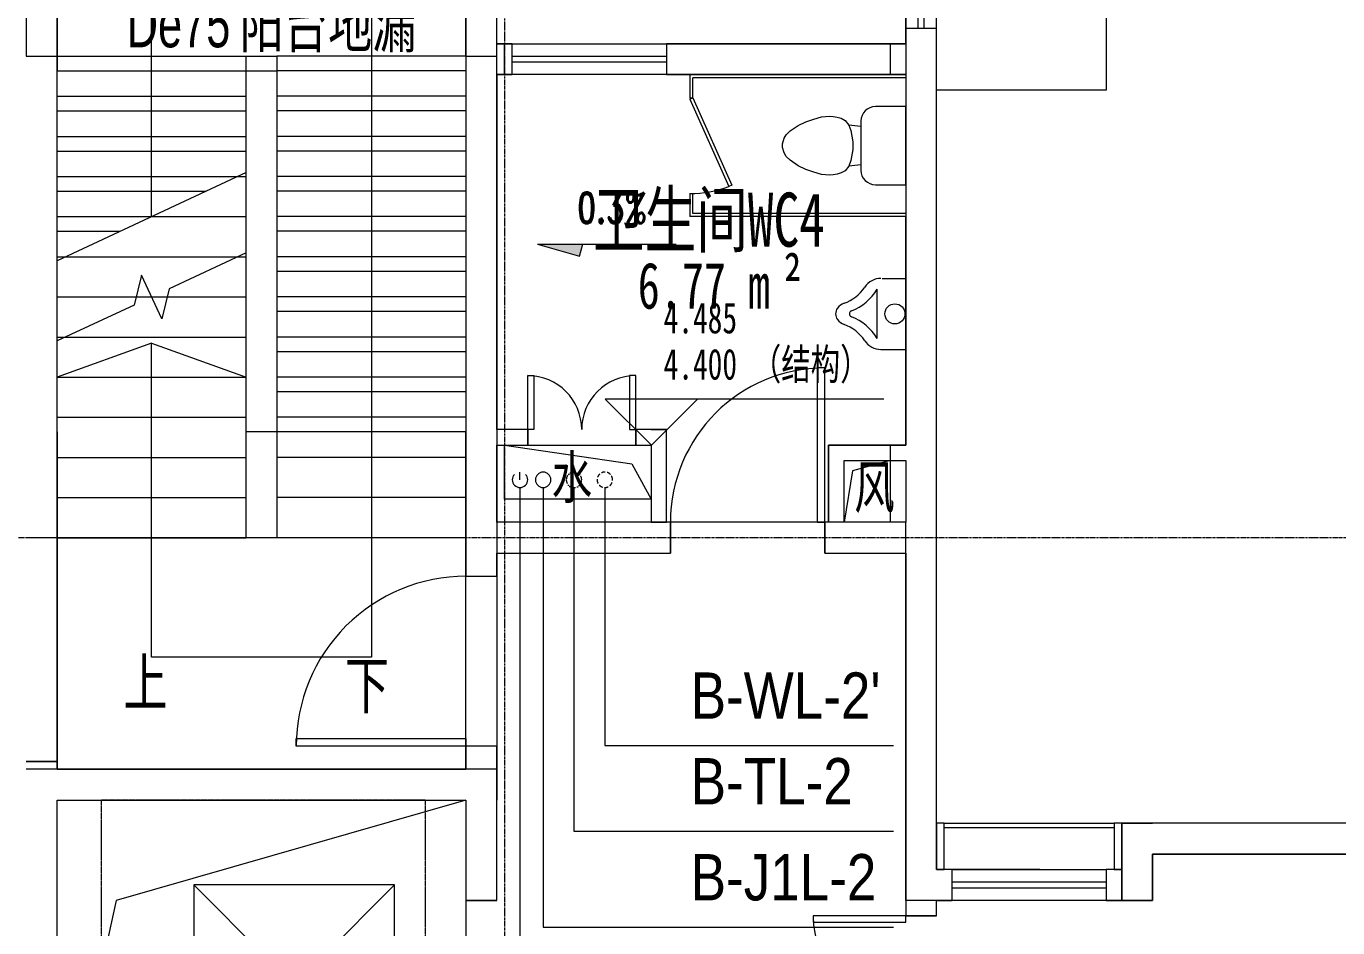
# Model space of a CAD drawing. Header units: millimetres. Extents: x 147592 to 201688, y -27981 to 8299.
# Drawn here: x 170900 to 179400, y -7177 to -1336 of the extents above; entities that cross this region are included whole.
import ezdxf

# ---------------------------------------------------------------- set-up
doc = ezdxf.new("R2010")
doc.units = ezdxf.units.MM
for name, pattern in [('TJ Dash', [1.6, 1, -0.6]), ('双点划线_2', [63.5, 25.4, -12.7, 0, -12.7, 0, -12.7]), ('架空线', [3.97, 2.38, -1.59]), ('架空线_2_', [3.97, 2.38, -1.59]), ('轴网线', [22.24, 12.7, -3.18, 3.18, -3.18]), ('长划线_2', [38.1, 25.4, -12.7])]:
    doc.linetypes.add(name, pattern=pattern)
for name, color, linetype, lineweight in [('A-____-NOTE-TEXT', 7, 'Continuous', 5), ('A-AREA-____-IDEN', 7, 'Continuous', 5), ('A-DETL-____-OTLN', 7, 'Continuous', 5), ('A-DETL-GENF-OTLN', 7, 'Continuous', 5), ('A-GLAZ-CWMG-MCUT', 7, 'Continuous', 13), ('A-GLAZ-CWMG-OTLN', 7, 'Continuous', 5), ('A-WALL-____-MCUT', 7, 'Continuous', 13), ('A-WALL-____-OTLN', 7, 'Continuous', 13), ('G-____-____-DIMS', 7, 'Continuous', 5), ('G-____-____-TEXT', 7, 'Continuous', 5), ('I-WALL-____-OTLN', 7, 'Continuous', 13), ('P-PIPE-____-IDEN', 7, 'Continuous', 5), ('P-PIPE-____-OTLN', 7, 'Continuous', 35), ('P-SANR-FIXT-OTLN', 7, 'Continuous', 5), ('Q-SPCQ-____-OTLN', 7, 'Continuous', 5), ('S-COLS-____-MCUT', 7, 'Continuous', 5), ('S-GRID-____-OTLN', 7, 'Continuous', 5), ('S-STRS-____-IDEN', 7, 'Continuous', 5), ('S-STRS-____-MBND', 7, 'Continuous', 5), ('S-STRS-____-OTLN', 7, 'Continuous', 5)]:
    doc.layers.add(name, color=color, linetype=linetype, lineweight=lineweight)
for name, color, linetype, lineweight, true_color in [('A-DOOR-____-MCUT', 7, 'Continuous', 13, 0x00007f), ('A-FLOR-____-OTLN', 7, 'Continuous', 13, 0x007f00), ('A-GLAZ-____-OTLN', 7, 'Continuous', 13, 0x00007f)]:
    doc.layers.add(name, color=color, linetype=linetype, lineweight=lineweight, true_color=true_color)
doc.styles.add('RomanD', font='romand__.ttf', dxfattribs={"width": 0.7, "height": 200})
doc.styles.add('TJ_FangSong', font='', dxfattribs={"width": 0.7, "height": 300})
doc.styles.add('TJ_FangSong_Narrow_1', font='', dxfattribs={"height": 300})
doc.styles.add('仿宋', font='', dxfattribs={"width": 0.7, "height": 300})
doc.styles.add('仿宋_2', font='', dxfattribs={"width": 0.7, "height": 200})
doc.styles.add('仿宋_3', font='', dxfattribs={"width": 0.7, "height": 275})
doc.styles.add('黑体', font='', dxfattribs={"width": 0.7, "height": 300})
doc.styles.add('黑体_1', font='', dxfattribs={"width": 0.7, "height": 350})
doc.styles.get('TJ_FangSong').set_extended_font_data('TJ_FangSong')
doc.styles.get('TJ_FangSong_Narrow_1').set_extended_font_data('TJ_FangSong_Narrow')
doc.styles.get('仿宋').set_extended_font_data('FangSong')
doc.styles.get('仿宋_2').set_extended_font_data('FangSong')
doc.styles.get('仿宋_3').set_extended_font_data('FangSong')
doc.styles.get('黑体').set_extended_font_data('SimHei')
doc.styles.get('黑体_1').set_extended_font_data('SimHei')

# ---------------------------------------------------------------- blocks, each defined once
blk = doc.blocks.new('TJ单扇平开门 - FMB1222b-2064251-二层给排水_消防平面图')
at = {"layer": 'A-DOOR-____-MCUT', "color": 251, "lineweight": 5, "true_color": 0x515151}
for p, q in [((500, -100), (550, -100)), ((500, -1200), (500, -100)), ((550, -100), (550, -1200)), ((550, -1200), (500, -1200))]:
    blk.add_line(p, q, dxfattribs=at)
at = {"layer": 'A-DOOR-____-MCUT', "color": 173, "lineweight": 5, "true_color": 0x5151be}
blk.add_arc((550, -100), 1100, 180, 270, dxfattribs=at)
blk = doc.blocks.new('TJ单扇平开门 - M1023-1831567-二层给排水_消防平面图')
at = {"layer": 'A-DOOR-____-MCUT', "color": 251, "lineweight": 5, "true_color": 0x515151}
for p, q in [((500, 1100), (450, 1100)), ((450, 1100), (450, 100)), ((500, 100), (500, 1100)), ((450, 100), (500, 100))]:
    blk.add_line(p, q, dxfattribs=at)
at = {"layer": 'A-DOOR-____-MCUT', "color": 173, "lineweight": 5, "true_color": 0x5151be}
blk.add_arc((500, 100), 1000, 90, 180, dxfattribs=at)
blk = doc.blocks.new('左右推拉窗 - C1015-1399711-二层给排水_消防平面图')
at = {"layer": 'A-GLAZ-____-OTLN', "color": 251, "lineweight": 5, "true_color": 0x515151}
for p, q in [((-490.5, -166.9), (-490.5, 33.1)), ((-490.5, 33.1), (509.5, 33.1)), ((509.5, 33.1), (509.5, -166.9)), ((-490.5, -46.9), (509.5, -46.9)), ((509.5, -86.9), (-490.5, -86.9)), ((509.5, -166.9), (-490.5, -166.9))]:
    blk.add_line(p, q, dxfattribs=at)
blk = doc.blocks.new('TJ小便器-壁挂式 - 标准-1416623-二层给排水_消防平面图')
at = {"layer": 'A-DETL-GENF-OTLN', "color": 251, "true_color": 0x515151}
for p, q in [((176446.8, -2970), (176600, -2970)), ((176600, -3430), (176600, -2970)), ((176415, -3360), (176415, -3040)), ((176438.8, -3430), (176600, -3430))]:
    blk.add_line(p, q, dxfattribs=at)
blk.add_circle((176530, -3200), 65, dxfattribs=at)
for centre, radius, start, end in [((176438.8, -3095), 125, 90, 146.6103), ((176110.4, -2878.5), 268.3, 289.49398, 326.6103), ((176124.5, -2866.2), 338.5, 291.39172, 329.10651), ((176230, -3216.3), 90, 109.49398, 143.93433), ((176207.6, -3200), 62.3, 143.93433, 216.06567), ((176255.3, -3200), 20, 111.39172, 248.60828), ((176124.5, -3533.8), 338.5, 30.89349, 68.60828), ((176230, -3183.7), 90, 216.06567, 250.50602), ((176110.4, -3521.5), 268.3, 33.3897, 70.50602), ((176438.8, -3305), 125, 213.3897, 270)]:
    blk.add_arc(centre, radius, start, end, dxfattribs=at)
blk = doc.blocks.new('TJ双扇平开门 - FMC0723-2632190-二层给排水_消防平面图')
at = {"layer": 'A-DOOR-____-MCUT', "color": 251, "lineweight": 5, "true_color": 0x515151}
for p, q in [((-310, -50), (-350, -50)), ((-350, -50), (-350, -400)), ((-310, -400), (-310, -50)), ((310, -50), (350, -50)), ((310, -400), (310, -50)), ((350, -50), (350, -400)), ((-350, -400), (-310, -400)), ((350, -400), (310, -400))]:
    blk.add_line(p, q, dxfattribs=at)
at = {"layer": 'A-DOOR-____-MCUT', "color": 173, "lineweight": 5, "true_color": 0x5151be}
for centre, start, end in [((-350, -50), 270, 360), ((350, -50), 180, 270)]:
    blk.add_arc(centre, 350, start, end, dxfattribs=at)
blk = doc.blocks.new('TJ客梯 - 1300_1300 TYP2-2462550-二层给排水_消防平面图')
at = {"layer": 'Q-SPCQ-____-OTLN', "color": 13, "linetype": 'TJ Dash', "true_color": 0xff5151}
for p, q in [((1200, 1050), (-1200, 1050)), ((-1200, 1050), (-1200, -1050)), ((1200, 1050), (-1200, 1050)), ((1200, -1050), (1200, 1050)), ((1200, -1050), (-1200, -1050)), ((1200, -1050), (-1200, -1050))]:
    blk.add_line(p, q, dxfattribs=at)
at = {"layer": 'Q-SPCQ-____-OTLN', "color": 131, "true_color": 0x51ffff}
for p, q in [((250, 830), (-250, 830)), ((-250, 830), (-250, 670)), ((250, 670), (250, 830)), ((-250, 670), (250, 670)), ((-650, -850), (650, 450)), ((650, -850), (-650, 450)), ((650, 450), (-650, 450)), ((-650, 450), (-650, -850)), ((650, -850), (650, 450)), ((-650, -850), (650, -850))]:
    blk.add_line(p, q, dxfattribs=at)
blk = doc.blocks.new('单个座便器隔间 - 单个座便器隔间-1855308-二层给排水_消防平面图')
at = {"layer": 'P-SANR-FIXT-OTLN', "color": 251, "true_color": 0x515151}
for p, q in [((703.4, 0), (196.6, 0)), ((-10, 0), (-10, -1400)), ((10, 0), (10, -1380)), ((196.6, 0), (196.6, -196.2)), ((703.4, -196.2), (703.4, 0)), ((890, 0), (890, -1380)), ((910, 0), (910, -1400)), ((291.3, -290.9), (608.8, -290.9)), ((326.5, -290.9), (317.7, -367.7)), ((573.5, -290.9), (582.3, -367.7)), ((266.2, -443.9), (273, -418.5)), ((273, -418.5), (287.4, -393.1)), ((287.4, -393.1), (317.7, -367.7)), ((317.7, -367.7), (352.6, -355)), ((352.6, -355), (424.6, -342.3)), ((424.6, -342.3), (475.4, -342.3)), ((475.4, -342.3), (547.4, -355)), ((547.4, -355), (582.3, -367.7)), ((582.3, -367.7), (612.6, -393.1)), ((612.6, -393.1), (627, -418.5)), ((627, -418.5), (633.8, -443.9)), ((259.5, -494.7), (261.7, -469.4)), ((263.9, -545.3), (259.5, -494.7)), ((261.7, -469.4), (266.2, -443.9)), ((633.8, -443.9), (638.3, -469.4)), ((640.5, -494.7), (636.1, -545.3)), ((638.3, -469.4), (640.5, -494.7)), ((277.6, -596.3), (263.9, -545.3)), ((636.1, -545.3), (622.4, -596.3)), ((296.1, -647.1), (277.6, -596.3)), ((319.8, -697.9), (296.1, -647.1)), ((603.9, -647.1), (580.2, -697.9)), ((622.4, -596.3), (603.9, -647.1)), ((355, -748.7), (319.8, -697.9)), ((380.4, -774.1), (355, -748.7)), ((545, -748.7), (519.6, -774.1)), ((580.2, -697.9), (545, -748.7)), ((402.4, -786.8), (380.4, -774.1)), ((437.3, -799.5), (402.4, -786.8)), ((462.7, -799.5), (437.3, -799.5)), ((497.6, -786.8), (462.7, -799.5)), ((519.6, -774.1), (497.6, -786.8)), ((140, -1380), (706.4, -1127.8)), ((148.1, -1398.3), (714.5, -1146.1)), ((706.4, -1127.8), (714.5, -1146.1)), ((-10, -1400), (140, -1400)), ((140, -1380), (10, -1380)), ((148.1, -1398.3), (140, -1380)), ((140, -1400), (140, -1380)), ((890, -1380), (760, -1380)), ((760, -1400), (760, -1380)), ((760, -1400), (910, -1400))]:
    blk.add_line(p, q, dxfattribs=at)
for centre, radius, start, end in [((291.3, -196.2), 94.6, 180, 270), ((608.8, -196.2), 94.6, 270, 0), ((88.8, -1389.2), 671.3, 359.07521, 21.22957)]:
    blk.add_arc(centre, radius, start, end, dxfattribs=at)
blk = doc.blocks.new('矩形竖梃 - 50_300mm 长方形-V199-二层给排水_消防平面图')
at = {"layer": 'A-GLAZ-CWMG-MCUT', "color": 251, "lineweight": 5, "true_color": 0x515151}
for p, q in [((-50, 0), (0, 0)), ((-50, -300), (-50, 0)), ((0, 0), (0, -300)), ((0, -300), (-50, -300))]:
    blk.add_line(p, q, dxfattribs=at)
blk = doc.blocks.new('矩形竖梃 - 50_300mm 长方形-V200-二层给排水_消防平面图')
at = {"layer": 'A-GLAZ-CWMG-MCUT', "color": 251, "lineweight": 5, "true_color": 0x515151}
for p, q in [((0, 0), (-50, 0)), ((-50, 0), (-50, -300)), ((0, -300), (0, 0)), ((-50, -300), (0, -300))]:
    blk.add_line(p, q, dxfattribs=at)
blk = doc.blocks.new('矩形竖梃 - 30mm 正方形-V203-二层给排水_消防平面图')
at = {"layer": 'A-GLAZ-CWMG-OTLN', "color": 251, "true_color": 0x515151}
for p, q in [((176850, -6500), (177950, -6500)), ((177950, -6530), (176850, -6530))]:
    blk.add_line(p, q, dxfattribs=at)
blk = doc.blocks.new('百叶窗-单层单列_角度可变_ - BYC0825-2215836-二层给排水_消防平面图')
at = {"layer": 'A-GLAZ-____-OTLN', "color": 251, "lineweight": 5, "true_color": 0x515151}
for p, q in [((375, 0), (-375, 0)), ((-375, 0), (-375, -200)), ((-375, -80), (375, -80)), ((375, -200), (375, 0)), ((-375, -120), (375, -120)), ((-375, -200), (375, -200))]:
    blk.add_line(p, q, dxfattribs=at)
blk = doc.blocks.new('TJ双扇平开门 - M1222-1543866-二层给排水_消防平面图')
at = {"layer": 'A-DOOR-____-MCUT', "color": 251, "lineweight": 5, "true_color": 0x515151}
for p, q in [((-600, 100), (-600, 700)), ((-600, 700), (-560, 700)), ((-560, 700), (-560, 100)), ((600, 700), (560, 700)), ((560, 700), (560, 100)), ((600, 100), (600, 700)), ((-560, 100), (-600, 100)), ((560, 100), (600, 100))]:
    blk.add_line(p, q, dxfattribs=at)
at = {"layer": 'A-DOOR-____-MCUT', "color": 173, "lineweight": 5, "true_color": 0x5151be}
for centre, start, end in [((-600, 100), 0, 90), ((600, 100), 90, 180)]:
    blk.add_arc(centre, 600, start, end, dxfattribs=at)
blk = doc.blocks.new('高程点 - 相对高程点-103621-二层给排水_消防平面图')
at = {"layer": 'G-____-____-DIMS', "color": 173, "true_color": 0x5151ff}
for p, q in [((15.062, 2.987), (-2.987, 2.987)), ((0, 0), (-2.987, 2.987)), ((0, 0), (2.987, 2.987))]:
    blk.add_line(p, q, dxfattribs=at)
blk = doc.blocks.new('TJ符号_排水箭头_小 - 排水箭头 小-2094122-二层给排水_消防平面图')
at = {"layer": 'A-____-NOTE-TEXT', "true_color": 0x888888}
blk.add_hatch(color=252, dxfattribs=at).paths.add_polyline_path([(2.73, -0.78), (0, 0), (2.953, 0)], flags=0)
at = {"layer": 'A-____-NOTE-TEXT', "color": 173, "true_color": 0x5151ff}
for p, q in [((0, 0), (2.73, -0.78)), ((0, 0), (9, 0)), ((2.73, -0.78), (2.953, 0))]:
    blk.add_line(p, q, dxfattribs=at)
blk = doc.blocks.new('YXQH_AR_B9-20_rvt-1-二层给排水_消防平面图')
at = {"color": 251, "lineweight": 5, "true_color": 0x515151}
for p, q in [((174000, -4050), (174824, -4172.6)), ((176500, -4150), (176255, -4217.6)), ((174824, -4172.6), (174950, -4400)), ((176255, -4217.6), (176200, -4550)), ((173750, -6350), (171483.2, -7000)), ((171483.2, -7000), (171100, -8750))]:
    blk.add_line(p, q, dxfattribs=at)
at = {"layer": 'A-DETL-____-OTLN', "color": 173, "true_color": 0x5151ff}
for p, q in [((177900, 1450), (177900, -1750)), ((177900, -1750), (176800, -1750))]:
    blk.add_line(p, q, dxfattribs=at)
at = {"layer": 'A-FLOR-____-OTLN', "color": 8, "lineweight": 5, "true_color": 0x7f7f7f}
for p, q in [((176600, -1350), (176600, -1281.4)), ((176600, -1450), (176600, -1350)), ((173950, -1450), (174050, -1450)), ((175050, -1450), (176600, -1450)), ((174050, -1650), (173950, -1650)), ((173950, -1650), (173950, -3950)), ((175200, -1650), (175050, -1650)), ((176600, -1650), (175200, -1650)), ((176600, -4050), (176600, -2570)), ((173950, -3950), (173950, -4050)), ((173950, -4050), (173950, -4550)), ((174000, -4400), (174000, -4050)), ((174000, -4050), (174150, -4050)), ((174150, -4050), (174850, -4050)), ((174850, -4050), (174950, -4050)), ((174950, -4050), (174950, -4400)), ((176100, -4550), (176100, -4050)), ((176100, -4050), (176600, -4050)), ((174950, -4400), (174000, -4400)), ((174950, -4550), (173950, -4550)), ((173950, -4550), (173950, -4750)), ((175050, -4550), (174950, -4550)), ((175075, -4550), (175050, -4550)), ((176025, -4550), (175075, -4550)), ((176100, -4550), (176025, -4550)), ((176200, -4550), (176100, -4550)), ((176600, -4550), (176200, -4550)), ((176600, -4750), (176600, -4550)), ((173950, -4750), (173950, -4900)), ((176600, -7000), (176600, -4750)), ((173950, -4900), (173950, -6000)), ((173950, -6000), (173950, -6150)), ((171100, -6150), (170900, -6150)), ((173750, -6150), (171100, -6150)), ((173950, -6150), (173750, -6150)), ((171100, -8750), (171100, -6350)), ((171100, -6350), (173750, -6350)), ((173750, -6350), (173750, -7000)), ((182550, -6699.9), (178200, -6699.9)), ((178200, -6699.9), (178200, -7000)), ((173750, -7000), (173750, -8100)), ((176800, -7000), (176600, -7000)), ((176900, -7000), (176800, -7000)), ((178000, -7000), (177900, -7000)), ((178200, -7000), (178000, -7000))]:
    blk.add_line(p, q, dxfattribs=at)
at = {"layer": 'A-WALL-____-MCUT', "color": 251, "lineweight": 5, "true_color": 0x515151}
for p, q in [((171100, -6150), (171100, 50)), ((173750, 50), (173750, -4900)), ((173950, -1450), (173950, 50)), ((176600, -1350), (176600, -1450)), ((176800, -6800), (176800, -1350)), ((174050, -1450), (173950, -1450)), ((176600, -1450), (175050, -1450)), ((173950, -3950), (173950, -1650)), ((173950, -1650), (174050, -1650)), ((175050, -1650), (176600, -1650)), ((176600, -1650), (176600, -4050)), ((174150, -3950), (173950, -3950)), ((173950, -3950), (173950, -4050)), ((174150, -4050), (174150, -3950)), ((174950, -3950), (174850, -3950)), ((174850, -3950), (174850, -4050)), ((175050, -3950), (174950, -3950)), ((175050, -4550), (175050, -3950)), ((173950, -4550), (173950, -4050)), ((173950, -4050), (174150, -4050)), ((174850, -4050), (174950, -4050)), ((174950, -4050), (174950, -4550)), ((176600, -4050), (176100, -4050)), ((176100, -4050), (176100, -4150)), ((176100, -4150), (176100, -4550)), ((176200, -4150), (176600, -4150)), ((176200, -4550), (176200, -4150)), ((176600, -4150), (176600, -4550)), ((174950, -4550), (173950, -4550)), ((174950, -4550), (175050, -4550)), ((175075, -4550), (175050, -4550)), ((175075, -4750), (175075, -4550)), ((176100, -4550), (176075, -4550)), ((176075, -4550), (176075, -4750)), ((176600, -4550), (176200, -4550)), ((173950, -4900), (173950, -4750)), ((173950, -4750), (175075, -4750)), ((176075, -4750), (176600, -4750)), ((176600, -4750), (176600, -6800)), ((173750, -4900), (173950, -4900)), ((173950, -6000), (173750, -6000)), ((173750, -6000), (173750, -6150)), ((173950, -6150), (173950, -6000)), ((173750, -6150), (171100, -6150)), ((173950, -6350), (173950, -6150)), ((171100, -6350), (173750, -6350)), ((171100, -8750), (171100, -6350)), ((173750, -6350), (173750, -7000)), ((173950, -7000), (173950, -6350)), ((178200, -6499.9), (178000, -6499.9)), ((178000, -6499.9), (178000, -6800)), ((178200, -6499.9), (178000, -6499.9)), ((178000, -6499.9), (178000, -6800)), ((182750, -6499.9), (178200, -6499.9)), ((178200, -6699.9), (182750, -6699.9)), ((178200, -7000), (178200, -6699.9)), ((178200, -7000), (178200, -6699.9)), ((176600, -6800), (176600, -7000)), ((176900, -6800), (176800, -6800)), ((178000, -6800), (177900, -6800)), ((178000, -7000), (178000, -6800)), ((178000, -6800), (178000, -7000)), ((173750, -7000), (173950, -7000)), ((176600, -7000), (176600, -7100)), ((176800, -7000), (176900, -7000)), ((176800, -7100), (176800, -7000)), ((177900, -7000), (178000, -7000)), ((178000, -7000), (178200, -7000)), ((178000, -7000), (178200, -7000)), ((176600, -7100), (176800, -7100))]:
    blk.add_line(p, q, dxfattribs=at)
at = {"layer": 'A-WALL-____-OTLN', "color": 251, "lineweight": 5, "true_color": 0x515151}
for p, q in [((176600, -1281.4), (176600, -1350)), ((176600, -1350), (176600, -1450)), ((176800, -6500), (176800, -1350)), ((173750, -1530), (173750, -4900)), ((173950, -1650), (173950, -1530)), ((175050, -1450), (175050, -1650)), ((176600, -1450), (176600, -1650)), ((173950, -3950), (173950, -1650)), ((176600, -2570), (176600, -4050)), ((173950, -4550), (173950, -4050)), ((176600, -4050), (176100, -4050)), ((176100, -4150), (176100, -4050)), ((176100, -4150), (176100, -4550)), ((176200, -4150), (176600, -4150)), ((176200, -4550), (176200, -4150)), ((176600, -4150), (176600, -4550)), ((174950, -4550), (173950, -4550)), ((175075, -4550), (175050, -4550)), ((175075, -4550), (175075, -4750)), ((176100, -4550), (176075, -4550)), ((176075, -4750), (176075, -4550)), ((176600, -4550), (176200, -4550)), ((173950, -4900), (173950, -4750)), ((173950, -4750), (175075, -4750)), ((176075, -4750), (176600, -4750)), ((176600, -4750), (176600, -6800)), ((173750, -4900), (173950, -4900)), ((173950, -6000), (173750, -6000)), ((173750, -6000), (173750, -6150)), ((173950, -6150), (173950, -6000)), ((173750, -6150), (171100, -6150)), ((173950, -6150), (173950, -6350)), ((171100, -6350), (173750, -6350)), ((173750, -6350), (173750, -7000)), ((173950, -7000), (173950, -6350)), ((176800, -6800), (176800, -6500)), ((178000, -6499.9), (178200, -6499.9)), ((178000, -6499.9), (178200, -6499.9)), ((178000, -6500), (178000, -6800)), ((178000, -6500), (178000, -6800)), ((182750, -6499.9), (178200, -6499.9)), ((178200, -6699.9), (182550, -6699.9)), ((176600, -7000), (176600, -6800)), ((176850, -6800), (176800, -6800)), ((176900, -6800), (176850, -6800)), ((177468.7, -6800), (176900, -6800)), ((177950, -6800), (177900, -6800)), ((178000, -6800), (177950, -6800)), ((173950, -7000), (173750, -7000)), ((176600, -7000), (176600, -7100)), ((176800, -7000), (176900, -7000)), ((176800, -7100), (176800, -7000)), ((177900, -7000), (178000, -7000)), ((178200, -7000), (178000, -7000)), ((178200, -7000), (178000, -7000)), ((176800, -7100), (176600, -7100))]:
    blk.add_line(p, q, dxfattribs=at)
at = {"layer": 'I-WALL-____-OTLN', "color": 251, "lineweight": 5, "true_color": 0x515151}
for p, q in [((174150, -3950), (173950, -3950)), ((174150, -3950), (174150, -4050)), ((174850, -4050), (174850, -3950)), ((174950, -3950), (174850, -3950)), ((174950, -3950), (175050, -3950)), ((175050, -4550), (175050, -3950)), ((173950, -4050), (174150, -4050)), ((174850, -4050), (174950, -4050)), ((174950, -4050), (174950, -4550))]:
    blk.add_line(p, q, dxfattribs=at)
at = {"layer": 'S-GRID-____-OTLN', "color": 173, "linetype": '轴网线', "true_color": 0x5151ff}
for p, q in [((174000, 7499.5), (174000, -27181.2)), ((199020.5, -4650), (148525.8, -4650))]:
    blk.add_line(p, q, dxfattribs=at)
at = {"layer": 'S-STRS-____-MBND', "color": 251, "linetype": '架空线', "true_color": 0x515151}
for p, q in [((171100, 50), (171100, -1530)), ((171100, 45), (171100, -1530)), ((173750, -1530), (173750, 50)), ((173750, -1530), (173750, 45)), ((171100, -1530), (172325, -1530)), ((171100, -4650), (171100, -1530)), ((171100, -2830), (171100, -1530)), ((172325, -1530), (172525, -1530)), ((172325, -1530), (172525, -1530)), ((172325, -4650), (172325, -1530)), ((172325, -2804.4), (172325, -1530)), ((173750, -1530), (172525, -1530)), ((173750, -1530), (172525, -1530)), ((172525, -1530), (172525, -4650)), ((172525, -1530), (172525, -4650)), ((173750, -1530), (172525, -1530)), ((173750, -1530), (172525, -1530)), ((173750, -1530), (173750, -4650)), ((173750, -1530), (173750, -4650)), ((171100, -1790), (172325, -1790)), ((171100, -1790), (172325, -1790)), ((171100, -1790), (172325, -1790)), ((171100, -1790), (172325, -1790)), ((173750, -1790), (172525, -1790)), ((173750, -1790), (172525, -1790)), ((173750, -1790), (172525, -1790)), ((173750, -1790), (172525, -1790)), ((171100, -2050), (172325, -2050)), ((171100, -2050), (172325, -2050)), ((171100, -2050), (172325, -2050)), ((171100, -2050), (172325, -2050)), ((173750, -2050), (172525, -2050)), ((173750, -2050), (172525, -2050)), ((173750, -2050), (172525, -2050)), ((173750, -2050), (172525, -2050)), ((171100, -2310), (172325, -2310)), ((171100, -2310), (172325, -2310)), ((171100, -2310), (172325, -2310)), ((171100, -2310), (172325, -2310)), ((173750, -2310), (172525, -2310)), ((173750, -2310), (172525, -2310)), ((173750, -2310), (172525, -2310)), ((173750, -2310), (172525, -2310)), ((171100, -2570), (172325, -2570)), ((171100, -2570), (172325, -2570)), ((171100, -2570), (172325, -2570)), ((171100, -2570), (172325, -2570)), ((173750, -2570), (172525, -2570)), ((173750, -2570), (172525, -2570)), ((173750, -2570), (172525, -2570)), ((173750, -2570), (172525, -2570)), ((171100, -3375.6), (171100, -2830)), ((171100, -2830), (172325, -2830)), ((171100, -2830), (172270.1, -2830)), ((171100, -2830), (172325, -2830)), ((171100, -2830), (172270.1, -2830)), ((173750, -2830), (172525, -2830)), ((173750, -2830), (172525, -2830)), ((173750, -2830), (172525, -2830)), ((173750, -2830), (172525, -2830)), ((171100, -3090), (172325, -3090)), ((171100, -3090), (171612.1, -3090)), ((171100, -3090), (172325, -3090)), ((171100, -3090), (171612.1, -3090)), ((171712.5, -3090), (171813, -3090)), ((171712.5, -3090), (171813, -3090)), ((173750, -3090), (172525, -3090)), ((173750, -3090), (172525, -3090)), ((173750, -3090), (172525, -3090)), ((173750, -3090), (172525, -3090)), ((171100, -3350), (172325, -3350)), ((171100, -3350), (171154.9, -3350)), ((171100, -3350), (172325, -3350)), ((171100, -3350), (171154.9, -3350)), ((173750, -3350), (172525, -3350)), ((173750, -3350), (172525, -3350)), ((173750, -3350), (172525, -3350)), ((173750, -3350), (172525, -3350)), ((171100, -3610), (172325, -3610)), ((171100, -3610), (172325, -3610)), ((173750, -3610), (172525, -3610)), ((173750, -3610), (172525, -3610)), ((173750, -3610), (172525, -3610)), ((173750, -3610), (172525, -3610)), ((171100, -3870), (172325, -3870)), ((171100, -3870), (172325, -3870)), ((173750, -3870), (172525, -3870)), ((173750, -3870), (172525, -3870)), ((173750, -3870), (172525, -3870)), ((173750, -3870), (172525, -3870)), ((171100, -4130), (172325, -4130)), ((171100, -4130), (172325, -4130)), ((173750, -4130), (172525, -4130)), ((173750, -4130), (172525, -4130)), ((173750, -4130), (172525, -4130)), ((173750, -4130), (172525, -4130)), ((171100, -4390), (172325, -4390)), ((171100, -4390), (172325, -4390)), ((173750, -4390), (172525, -4390)), ((173750, -4390), (172525, -4390)), ((173750, -4390), (172525, -4390)), ((173750, -4390), (172525, -4390)), ((172325, -4650), (171100, -4650)), ((171100, -4650), (171100, -6150)), ((171100, -4650), (171100, -6150)), ((171100, -4650), (172325, -4650)), ((171100, -4650), (172325, -4650)), ((172525, -4650), (172325, -4650)), ((172525, -4650), (172325, -4650)), ((173750, -4650), (172525, -4650)), ((173750, -4650), (172525, -4650)), ((173750, -6150), (173750, -4650)), ((173750, -6150), (173750, -4650)), ((171100, -6150), (173750, -6150)), ((171100, -6150), (173750, -6150))]:
    blk.add_line(p, q, dxfattribs=at)
at = {"layer": 'S-STRS-____-MBND', "color": 251, "true_color": 0x515151}
for p, q in [((172325, -2804.4), (171825.8, -3037.2)), ((171646.5, -2948.4), (171599.2, -3142.8)), ((171778.5, -3231.6), (171646.5, -2948.4)), ((171825.8, -3037.2), (171778.5, -3231.6)), ((171599.2, -3142.8), (171100, -3375.6))]:
    blk.add_line(p, q, dxfattribs=at)
at = {"layer": 'S-STRS-____-OTLN', "color": 173, "true_color": 0x5151ff}
for p, q in [((171712.5, -1625), (171712.5, -787.5)), ((173137.5, -787.5), (173137.5, -1625)), ((171712.5, -1885), (171712.5, -1625)), ((173137.5, -1625), (173137.5, -1885)), ((171712.5, -2145), (171712.5, -1885)), ((173137.5, -1885), (173137.5, -2145)), ((171712.5, -2405), (171712.5, -2145)), ((173137.5, -2145), (173137.5, -2405)), ((171712.5, -2570), (171712.5, -2405)), ((173137.5, -2405), (173137.5, -2665)), ((173137.5, -2665), (173137.5, -2925)), ((173137.5, -2925), (173137.5, -3185)), ((173137.5, -3185), (173137.5, -3445)), ((171712.5, -3390), (171100, -3610)), ((171712.5, -3610), (171712.5, -3390)), ((171712.5, -3390), (172325, -3610)), ((173137.5, -3445), (173137.5, -3705)), ((171712.5, -3870), (171712.5, -3610)), ((173137.5, -3705), (173137.5, -3965)), ((171712.5, -4130), (171712.5, -3870)), ((173137.5, -3965), (173137.5, -5425)), ((171712.5, -4390), (171712.5, -4130)), ((171712.5, -4650), (171712.5, -4390)), ((171712.5, -5425), (171712.5, -4650)), ((173137.5, -5425), (171712.5, -5425))]:
    blk.add_line(p, q, dxfattribs=at)
at = {"layer": 'S-STRS-____-OTLN', "color": 251, "true_color": 0x515151}
for p, q in [((171100, -1530), (171100, -1625)), ((171100, -1625), (172325, -1625)), ((171100, -1885), (171100, -1625)), ((172325, -1625), (172525, -1625)), ((172325, -1885), (172325, -1625)), ((173750, -1625), (172525, -1625)), ((172525, -1625), (172525, -1885)), ((171100, -2145), (171100, -1885)), ((171100, -1885), (172325, -1885)), ((172325, -2145), (172325, -1885)), ((172525, -1885), (172525, -2145)), ((173750, -1885), (172525, -1885)), ((171100, -2405), (171100, -2145)), ((171100, -2145), (172325, -2145)), ((172325, -2284.4), (172325, -2145)), ((172525, -2145), (172525, -2405)), ((173750, -2145), (172525, -2145)), ((171100, -2665), (171100, -2405)), ((171100, -2405), (172066.4, -2405)), ((172525, -2405), (172525, -2665)), ((173750, -2405), (172525, -2405)), ((171100, -2855.6), (171100, -2665)), ((171100, -2665), (171508.8, -2665)), ((172525, -2665), (172525, -2925)), ((173750, -2665), (172525, -2665)), ((172325, -2830), (172325, -2804.4)), ((171100, -2925), (171100, -2855.6)), ((172270.1, -2830), (172325, -2830)), ((172325, -3090), (172325, -2830)), ((171100, -3185), (171100, -2925)), ((172525, -2925), (172525, -3185)), ((173750, -2925), (172525, -2925)), ((171612.1, -3090), (171712.5, -3090)), ((171813, -3090), (172325, -3090)), ((172325, -3350), (172325, -3090)), ((171100, -3375.6), (171100, -3185)), ((172525, -3185), (172525, -3445)), ((173750, -3185), (172525, -3185)), ((171100, -3610), (171100, -3375.6)), ((171100, -3445), (171100, -3375.6)), ((171154.9, -3350), (172325, -3350)), ((172325, -3610), (172325, -3350)), ((171100, -3705), (171100, -3445)), ((172525, -3445), (172525, -3705)), ((173750, -3445), (172525, -3445)), ((171100, -3870), (171100, -3610)), ((171100, -3610), (172325, -3610)), ((172325, -3870), (172325, -3610)), ((171100, -3965), (171100, -3705)), ((172525, -3705), (172525, -3965)), ((173750, -3705), (172525, -3705)), ((173750, -3705), (173750, -3965)), ((171100, -4130), (171100, -3870)), ((171100, -3870), (172325, -3870)), ((172325, -4130), (172325, -3870)), ((171100, -3965), (171100, -4650)), ((172525, -3965), (172325, -3965)), ((172525, -3965), (172525, -4650)), ((173750, -3965), (172525, -3965)), ((173750, -4900), (173750, -3965)), ((171100, -4390), (171100, -4130)), ((171100, -4130), (172325, -4130)), ((172325, -4390), (172325, -4130)), ((171100, -4650), (171100, -4390)), ((171100, -4390), (172325, -4390)), ((172325, -4650), (172325, -4390)), ((171100, -4650), (172325, -4650)), ((171100, -4650), (171100, -6150)), ((172525, -4650), (172325, -4650)), ((173750, -5950), (173750, -4900)), ((173750, -6150), (173750, -6000)), ((171100, -6150), (173750, -6150))]:
    blk.add_line(p, q, dxfattribs=at)
at = {"layer": 'S-STRS-____-OTLN', "color": 251, "linetype": '架空线', "true_color": 0x515151}
for p, q in [((173750, -1625), (172525, -1625)), ((171100, -1885), (172325, -1885)), ((173750, -1885), (172525, -1885)), ((171100, -2145), (172325, -2145)), ((173750, -2145), (172525, -2145)), ((171100, -2405), (172066.4, -2405)), ((173750, -2405), (172525, -2405)), ((171100, -2665), (171508.8, -2665)), ((173750, -2665), (172525, -2665)), ((172270.1, -2830), (172325, -2830)), ((173750, -2925), (172525, -2925)), ((171612.1, -3090), (171712.5, -3090)), ((171813, -3090), (172325, -3090)), ((173750, -3185), (172525, -3185)), ((171154.9, -3350), (172325, -3350)), ((173750, -3445), (172525, -3445)), ((171100, -3610), (172325, -3610)), ((173750, -3705), (172525, -3705)), ((171100, -3870), (172325, -3870)), ((171100, -4130), (172325, -4130)), ((171100, -4390), (172325, -4390)), ((171100, -4650), (172325, -4650))]:
    blk.add_line(p, q, dxfattribs=at)
at = {"color": 251, "lineweight": 5, "true_color": 0x515151}
for name, p, rotation in [('百叶窗-单层单列_角度可变_ - BYC0825-2215836-二层给排水_消防平面图', (176600, -975), 90), ('单个座便器隔间 - 单个座便器隔间-1855308-二层给排水_消防平面图', (176600, -1660), 270.0000000000002), ('TJ双扇平开门 - FMC0723-2632190-二层给排水_消防平面图', (174500, -4000), 180), ('TJ单扇平开门 - FMB1222b-2064251-二层给排水_消防平面图', (173850, -5450), 270), ('TJ客梯 - 1300_1300 TYP2-2462550-二层给排水_消防平面图', (172436.5, -7550), 89.99999999999878), ('TJ双扇平开门 - M1222-1543866-二层给排水_消防平面图', (176700, -7700), 90)]:
    blk.add_blockref(name, p, dxfattribs=dict(at, rotation=rotation))
for name, p in [('左右推拉窗 - C1015-1399711-二层给排水_消防平面图', (174540.5, -1483.1)), ('TJ小便器-壁挂式 - 标准-1416623-二层给排水_消防平面图', (0, 0)), ('TJ单扇平开门 - M1023-1831567-二层给排水_消防平面图', (175575, -4650)), ('矩形竖梃 - 30mm 正方形-V203-二层给排水_消防平面图', (0, 0)), ('矩形竖梃 - 50_300mm 长方形-V200-二层给排水_消防平面图', (178000, -6500)), ('左右推拉窗 - C1015-1399711-二层给排水_消防平面图', (177390.5, -6833.1))]:
    blk.add_blockref(name, p, dxfattribs=at)
for name, p, xscale, yscale, zscale in [('TJ符号_排水箭头_小 - 排水箭头 小-2094122-二层给排水_消防平面图', (174212.6, -2748.4), 100, 100, 100), ('高程点 - 相对高程点-103621-二层给排水_消防平面图', (174951.7, -4051.5), 99.99999999999993, 99.99999999999993, 99.99999999999993)]:
    blk.add_blockref(name, p, dxfattribs=dict(at, xscale=xscale, yscale=yscale, zscale=zscale))
at = {"color": 251, "lineweight": 5, "true_color": 0x515151, "extrusion": (0, 0, -1)}
blk.add_blockref('矩形竖梃 - 50_300mm 长方形-V199-二层给排水_消防平面图', (-176800, -6500), dxfattribs=at)
at = {"layer": 'A-____-NOTE-TEXT', "color": 251, "true_color": 0x515151, "insert": (174472.5, -2412.7), "char_height": 200, "width": 611.688, "attachment_point": 1, "style": 'RomanD'}
blk.add_mtext('0.3%', dxfattribs=at)
at = {"layer": 'A-AREA-____-IDEN', "color": 251, "true_color": 0x515151, "attachment_point": 1}
for s, insert, char_height, width, style in [('卫生间WC4', (174573.7, -2414.5), 350, 1969.746, '黑体_1'), ('\\f黑体|b0|i0|c134|p49|;\\W.7;²', (175807.7, -2866.3), 300, 123.46, '黑体'), ('6.77 m', (174863.1, -2866.3), 300, 1144.81, '黑体'), ('\\f仿宋|b0|i0|c134|p49|;\\W.7;水', (174305.2, -4120.3), 275, 347.932, '仿宋_3'), ('\\f仿宋|b0|i0|c134|p49|;\\W.7;风', (176265.9, -4184.7), 275, 347.932, '仿宋_3')]:
    blk.add_mtext(s, dxfattribs=dict(at, insert=insert, char_height=char_height, width=width, style=style))
at = {"layer": 'G-____-____-DIMS', "color": 251, "true_color": 0x515151, "insert": (175030.7, -3126.3), "char_height": 200, "width": 1730.384, "attachment_point": 1, "line_spacing_factor": 0.898273, "style": '仿宋_2'}
blk.add_mtext('4.485\\P4.400 （结构）', dxfattribs=at)
at = {"layer": 'S-STRS-____-IDEN', "color": 251, "true_color": 0x515151, "char_height": 300, "width": 377.275, "attachment_point": 1, "line_spacing_factor": 0.898273, "style": '仿宋'}
for s, insert in [('\\f仿宋|b0|i0|c134|p49|;\\W.7;上', (171530.4, -5437.3)), ('\\f仿宋|b0|i0|c134|p49|;\\W.7;下', (172965.5, -5456.4))]:
    blk.add_mtext(s, dxfattribs=dict(at, insert=insert))
blk = doc.blocks.new('YXQH_ST_B9-20_rvt-1-二层给排水_消防平面图')
at = {"layer": 'A-FLOR-____-OTLN', "color": 95, "lineweight": 18, "true_color": 0x51a751}
for p, q in [((176800, -6500), (176800, -1350)), ((173750, -1530), (173750, -3705)), ((174000, -1650), (174000, -1450)), ((176500, -1450), (176500, -1650)), ((173750, -3705), (173750, -3965)), ((176500, -4050), (176500, -4150)), ((176200, -4550), (176200, -4150)), ((176200, -4150), (176500, -4150)), ((176500, -4150), (176500, -4547.6)), ((176500, -4547.6), (176500, -4550)), ((171100, -4650), (170900, -4650)), ((171100, -6100), (170900, -6100)), ((170900, -6100), (171100, -6100)), ((171100, -6350), (172409.6, -6350)), ((176800, -6800), (176800, -6500)), ((178000, -6500), (178000, -6800)), ((178200, -6500), (178000.2, -6500)), ((182550, -6500), (178200, -6500)), ((176850, -6800), (176800, -6800)), ((176900, -6800), (176850, -6800)), ((177468.7, -6800), (176900, -6800)), ((177950, -6800), (177900, -6800)), ((178000, -6800), (177950, -6800))]:
    blk.add_line(p, q, dxfattribs=at)
at = {"layer": 'S-COLS-____-MCUT', "color": 251, "lineweight": 18, "true_color": 0x515151}
for p, q in [((170900, -1130), (170900, -1530)), ((171100, -1530), (171100, -1130)), ((173750, -1130), (173750, -1530)), ((173950, -1450), (173950, -1130)), ((170900, -1530), (171100, -1530)), ((173750, -1530), (173950, -1530)), ((173950, -1530), (173950, -1450))]:
    blk.add_line(p, q, dxfattribs=at)
at = {"layer": 'S-STRS-____-MBND', "color": 251, "linetype": '架空线_2_', "lineweight": 18, "true_color": 0x515151}
for p, q in [((171100, -1530), (172325, -1530)), ((171100, -1530), (172325, -1530)), ((171100, -4650), (171100, -1530)), ((171100, -2613.3), (171100, -1530)), ((172325, -4650), (172325, -1530)), ((172325, -2284.4), (172325, -1530)), ((173750, -1530), (172525, -1530)), ((173750, -1530), (172525, -1530)), ((172525, -1530), (172525, -4650)), ((172525, -1530), (172525, -4650)), ((173750, -1530), (173750, -4650)), ((173750, -1530), (173750, -4650)), ((171100, -1790), (172325, -1790)), ((171100, -1790), (172325, -1790)), ((171100, -1790), (172325, -1790)), ((171100, -1790), (172325, -1790)), ((173750, -1790), (172525, -1790)), ((173750, -1790), (172525, -1790)), ((173750, -1790), (172525, -1790)), ((173750, -1790), (172525, -1790)), ((171100, -2050), (172325, -2050)), ((171100, -2050), (172325, -2050)), ((171100, -2050), (172325, -2050)), ((171100, -2050), (172325, -2050)), ((173750, -2050), (172525, -2050)), ((173750, -2050), (172525, -2050)), ((173750, -2050), (172525, -2050)), ((173750, -2050), (172525, -2050)), ((171100, -2310), (172325, -2310)), ((171100, -2310), (172270.1, -2310)), ((171100, -2310), (172325, -2310)), ((171100, -2310), (172270.1, -2310)), ((173750, -2310), (172525, -2310)), ((173750, -2310), (172525, -2310)), ((173750, -2310), (172525, -2310)), ((173750, -2310), (172525, -2310)), ((171100, -2570), (172325, -2570)), ((171100, -2570), (171712.5, -2570)), ((171100, -2570), (172325, -2570)), ((171100, -2570), (171712.5, -2570)), ((171100, -2855.6), (171100, -2613.3)), ((173750, -2570), (172525, -2570)), ((173750, -2570), (172525, -2570)), ((173750, -2570), (172525, -2570)), ((173750, -2570), (172525, -2570)), ((171100, -2830), (172325, -2830)), ((171100, -2830), (171154.9, -2830)), ((171100, -2830), (172325, -2830)), ((171100, -2830), (171154.9, -2830)), ((173750, -2830), (172525, -2830)), ((173750, -2830), (172525, -2830)), ((173750, -2830), (172525, -2830)), ((173750, -2830), (172525, -2830)), ((171100, -3090), (172325, -3090)), ((171100, -3090), (172325, -3090)), ((173750, -3090), (172525, -3090)), ((173750, -3090), (172525, -3090)), ((173750, -3090), (172525, -3090)), ((173750, -3090), (172525, -3090)), ((171100, -3350), (172325, -3350)), ((171100, -3350), (172325, -3350)), ((173750, -3350), (172525, -3350)), ((173750, -3350), (172525, -3350)), ((173750, -3350), (172525, -3350)), ((173750, -3350), (172525, -3350)), ((171100, -3610), (172325, -3610)), ((171100, -3610), (172325, -3610)), ((173750, -3610), (172525, -3610)), ((173750, -3610), (172525, -3610)), ((173750, -3610), (172525, -3610)), ((173750, -3610), (172525, -3610)), ((171100, -3870), (172325, -3870)), ((171100, -3870), (172325, -3870)), ((173750, -3870), (172525, -3870)), ((173750, -3870), (172525, -3870)), ((173750, -3870), (172525, -3870)), ((173750, -3870), (172525, -3870)), ((171100, -4130), (172325, -4130)), ((171100, -4130), (172325, -4130)), ((173750, -4130), (172525, -4130)), ((173750, -4130), (172525, -4130)), ((173750, -4130), (172525, -4130)), ((173750, -4130), (172525, -4130)), ((171100, -4390), (172325, -4390)), ((171100, -4390), (172325, -4390)), ((173750, -4390), (172525, -4390)), ((173750, -4390), (172525, -4390)), ((173750, -4390), (172525, -4390)), ((173750, -4390), (172525, -4390)), ((171100, -4650), (172325, -4650)), ((173750, -4650), (172525, -4650)), ((173750, -4650), (172525, -4650))]:
    blk.add_line(p, q, dxfattribs=at)
at = {"layer": 'S-STRS-____-MBND', "color": 251, "lineweight": 18, "true_color": 0x515151}
blk.add_line((172325, -2284.4), (171100, -2855.6), dxfattribs=at)
at = {"layer": 'S-STRS-____-OTLN', "color": 251, "lineweight": 18, "true_color": 0x515151}
for p, q in [((171100, -1885), (171100, -1625)), ((171100, -2145), (171100, -1885)), ((171100, -2405), (171100, -2145)), ((172325, -2310), (172325, -2284.4)), ((172270.1, -2310), (172325, -2310)), ((172325, -2570), (172325, -2310)), ((171100, -2665), (171100, -2405)), ((171712.5, -2570), (172325, -2570)), ((172325, -2804.4), (172325, -2570)), ((171100, -2855.6), (171100, -2665)), ((171100, -3090), (171100, -2855.6)), ((171100, -2925), (171100, -2855.6)), ((171154.9, -2830), (172270.1, -2830)), ((171100, -3185), (171100, -2925)), ((171100, -3350), (171100, -3090)), ((171100, -3090), (171612.1, -3090)), ((171712.5, -3090), (171813, -3090)), ((171100, -3375.6), (171100, -3185)), ((171100, -3375.6), (171100, -3350)), ((171100, -3350), (171154.9, -3350)), ((171100, -3610), (171100, -3375.6)), ((171100, -3445), (171100, -3375.6)), ((171100, -3705), (171100, -3445)), ((171100, -3870), (171100, -3610)), ((171100, -3965), (171100, -3705)), ((173750, -3705), (173750, -3965)), ((171100, -4130), (171100, -3870)), ((171100, -4390), (171100, -4130)), ((171100, -4650), (171100, -4390))]:
    blk.add_line(p, q, dxfattribs=at)
at = {"layer": 'S-STRS-____-OTLN', "color": 251, "linetype": '架空线_2_', "lineweight": 18, "true_color": 0x515151}
for p, q in [((172270.1, -2310), (172325, -2310)), ((171712.5, -2570), (172325, -2570)), ((171154.9, -2830), (172270.1, -2830)), ((171100, -3090), (171612.1, -3090)), ((171712.5, -3090), (171813, -3090)), ((171100, -3350), (171154.9, -3350))]:
    blk.add_line(p, q, dxfattribs=at)
blk = doc.blocks.new('TJ_管道立管标注-给排水 - 标准-585096-二层给排水_消防平面图')
at = {"layer": 'P-PIPE-____-IDEN'}
blk.add_line((0, 0), (13.328, 0), dxfattribs=at)

msp = doc.modelspace()

# ---------------------------------------------------------------- linework, layer by layer
at = {"layer": 'P-PIPE-____-IDEN'}
for p, q in [((174100, -4325), (174100, -7697.5)), ((174250, -4325), (174250, -7173.4)), ((174450, -4325), (174450, -6551.6)), ((174650, -4325), (174650, -5996.7)), ((174650, -5996.7), (175187.9, -5996.7)), ((174450, -6551.6), (175187.9, -6551.6)), ((174250, -7173.4), (175187.9, -7173.4))]:
    msp.add_line(p, q, dxfattribs=at)
at = {"layer": 'P-PIPE-____-OTLN', "color": 136, "lineweight": 5, "true_color": 0x008080}
msp.add_line((174100, -4275), (174100, -4225), dxfattribs=at)
for start, end in [(135, 45), (168.75, 170.39203), (200.78674, 202.5), (337.5, 339.21326), (9.60797, 11.25)]:
    msp.add_arc((174100, -4275), 50, start, end, dxfattribs=at)
at = {"layer": 'P-PIPE-____-OTLN', "color": 3, "lineweight": 5, "true_color": 0x00ff00}
for start, end in [(0, 180), (180, 0)]:
    msp.add_arc((174250, -4275), 50, start, end, dxfattribs=at)
at = {"layer": 'P-PIPE-____-OTLN', "color": 2, "linetype": '双点划线_2', "lineweight": 5, "true_color": 0xffff00}
for start, end in [(0, 180), (180, 360)]:
    msp.add_arc((174450, -4275), 50, start, end, dxfattribs=at)
at = {"layer": 'P-PIPE-____-OTLN', "color": 150, "linetype": '长划线_2', "lineweight": 5, "true_color": 0x0080ff}
for start, end in [(0, 180), (180, 360)]:
    msp.add_arc((174650, -4275), 50, start, end, dxfattribs=at)

# ---------------------------------------------------------------- block references
at = {"lineweight": 5}
for name in ['YXQH_AR_B9-20_rvt-1-二层给排水_消防平面图', 'YXQH_ST_B9-20_rvt-1-二层给排水_消防平面图']:
    msp.add_blockref(name, (0, 0), dxfattribs=at)
at = {"layer": 'P-PIPE-____-IDEN', "xscale": 99.99999999999993, "yscale": 99.99999999999993, "zscale": 99.99999999999993}
for p in [(175187.9, -5996.7), (175187.9, -6551.6), (175187.9, -7173.4)]:
    msp.add_blockref('TJ_管道立管标注-给排水 - 标准-585096-二层给排水_消防平面图', p, dxfattribs=at)

# ---------------------------------------------------------------- texts
at = {"layer": 'G-____-____-TEXT', "char_height": 300, "attachment_point": 1, "style": 'TJ_FangSong'}
for s, insert, width in [('De75 ', (171551.4, -1173), 886.666), ('阳台地漏', (172282.9, -1173), 1436.624)]:
    msp.add_mtext(s, dxfattribs=dict(at, insert=insert, width=width))
at = {"layer": 'P-PIPE-____-IDEN', "color": 4, "true_color": 0x00ffff, "char_height": 300, "attachment_point": 1, "style": 'TJ_FangSong_Narrow_1'}
for s, insert, width in [("B-WL-2'", (175206.5, -5523.3), 1226.582), ('B-TL-2', (175206.5, -6078.2), 1194.514), ('B-J1L-2', (175206.5, -6700), 1338.818)]:
    msp.add_mtext(s, dxfattribs=dict(at, insert=insert, width=width))

doc.saveas('drawing.dxf')
